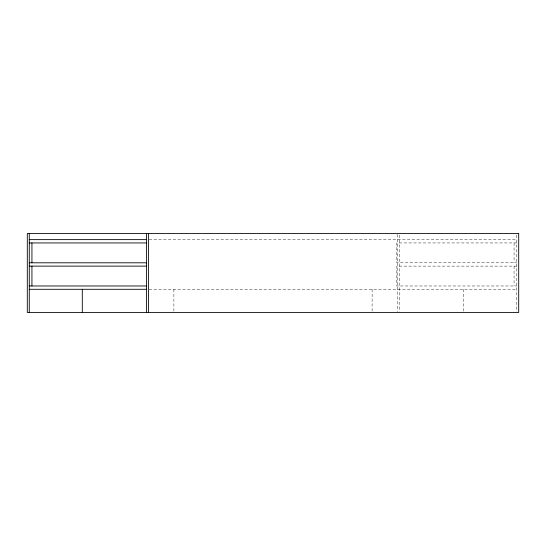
<?xml version="1.0" encoding="UTF-8"?>
<svg xmlns="http://www.w3.org/2000/svg" width="546" height="546" viewBox="0 0 546 546"><rect width="100%" height="100%" fill="white"/><g stroke="black" fill="none" stroke-linecap="round" stroke-linejoin="round"><path stroke-width="0.41" stroke-dasharray="2.73 2.05" d="M149.181 239.626L516.728 239.626M516.728 242.943L396.819 242.943L396.819 262.803L516.728 262.803M516.728 266.12L396.819 266.12L396.819 285.981L516.728 285.981M149.181 289.291L516.728 289.291M516.728 235.067L516.728 311.623M514.066 242.943L514.066 262.803M514.066 266.12L514.066 285.981M463.704 289.291L463.704 311.623M399.488 235.067L399.488 311.623M397.515 234.398L397.515 311.602M372.113 289.291L372.113 311.623M173.887 289.291L173.887 311.623"/><path stroke-width="0.82" d="M29.272 239.626L146.628 239.626M29.272 242.943L146.628 242.943M29.272 262.803L146.628 262.803M29.272 266.12L146.628 266.12M29.272 285.981L146.628 285.981M29.272 289.291L146.744 289.291M148.485 233.545L148.485 312.455M146.512 233.545L146.512 312.455M82.296 289.291L82.296 312.455M31.934 242.943L31.934 262.803M31.934 266.12L31.934 285.981M29.272 233.545L29.272 312.455M518.7 233.545L27.3 233.545L27.3 312.455L518.7 312.455L518.7 233.545"/></g></svg>
